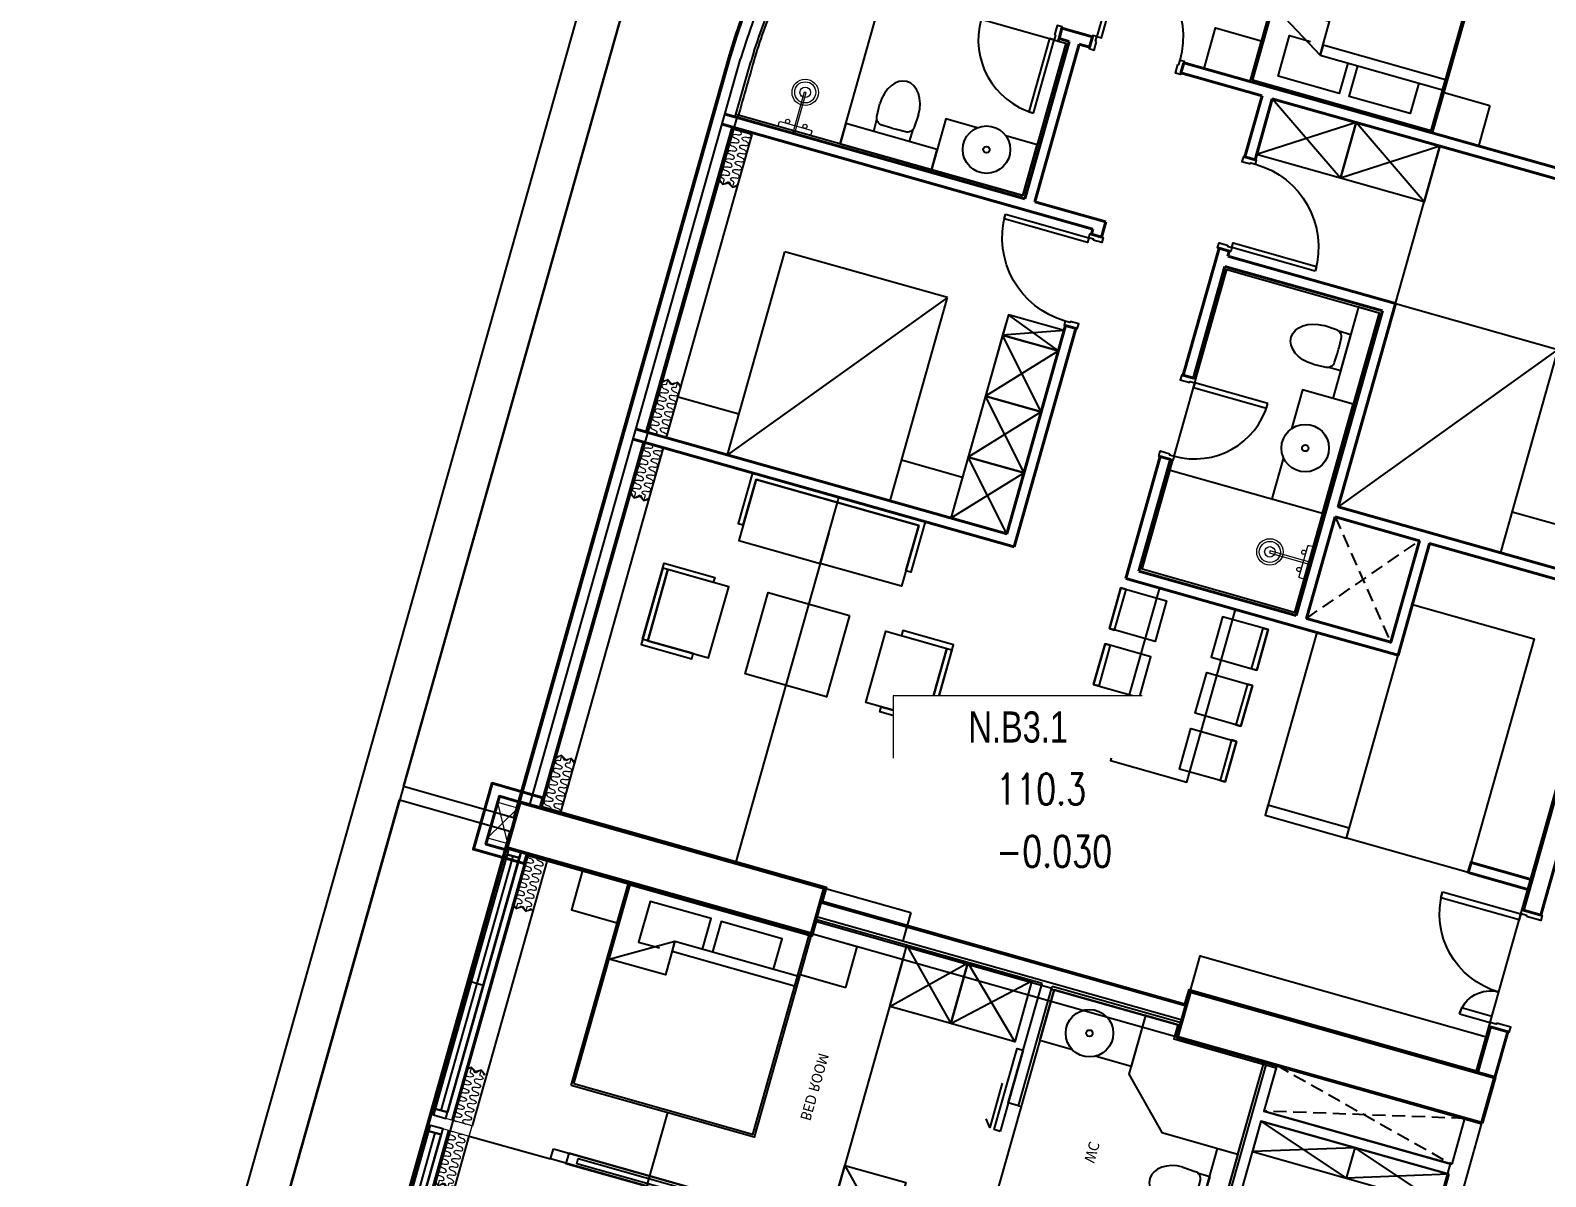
# Model space of a CAD drawing. Header units: millimetres. Extents: x -361675616 to 361246347, y -284141842 to 284396604.
# Drawn here: x -48161 to -33804, y 145153 to 156013 of the extents above; entities that cross this region are included whole.
import ezdxf
from ezdxf.enums import TextEntityAlignment as Align
from ezdxf.xclip import XClip

# ---------------------------------------------------------------- set-up
doc = ezdxf.new("R2010")
doc.units = ezdxf.units.MM
doc.header["$LTSCALE"] = 100
doc.header["$MEASUREMENT"] = 0
doc.header["$XCLIPFRAME"] = 0
doc.set_wipeout_variables(frame=1)
for name, pattern in [('220126_HDN_HBA typical plan$0$HIDDEN', [0.375, 0.25, -0.125]), ('ACAD_ISO03W100', [30, 12, -18]), ('HIDDEN', [0.375, 0.25, -0.125])]:
    doc.linetypes.add(name, pattern=pattern)
for name, color, linetype in [('1VinaPVC-Text', 9, 'Continuous'), ('A-_FURN----_E-_N', 251, 'Continuous'), ('A-_SANIEQPT_E-_N', 251, 'Continuous'), ('A-ANNO-ROOM', 50, 'Continuous'), ('A-WALL-FNSH', 11, 'Continuous'), ('dien tich thong thuy', 3, 'Continuous'), ('IDEA - dim', 251, 'Continuous'), ('KT-Khuat', 9, 'HIDDEN'), ('KT-Net manh', 139, 'Continuous'), ('KT-Tuong', 1, 'Continuous'), ('Xref_NT1+NT2_MBDV Cot vach_220729$0$ccu12-Thay', 7, 'Continuous')]:
    doc.layers.add(name, color=color, linetype=linetype)
for name, color, linetype, lineweight in [('A-NoiThat', 39, 'Continuous', 13), ('CIC36 net manh', 8, 'Continuous', 9), ('HBA-Partition', 4, 'Continuous', 13), ('KT-Chuviet', 255, 'Continuous', 15), ('KT-lomo nuoc', 3, 'HIDDEN', 5), ('KT-Net cat', 1, 'Continuous', 40), ('KT-Net cot', 2, 'Continuous', 50), ('KT-Net thay', 7, 'Continuous', 15), ('KT-Net truc', 18, 'Continuous', 15)]:
    doc.layers.add(name, color=color, linetype=linetype, lineweight=lineweight)
doc.styles.add('220126_HDN_HBA typical plan$0$211210_HDN_HBA_TYPICAL PLAN CORE OPT 1$0$HBA-Text', font='GOTHIC.TTF')
doc.styles.add('font unicode ccu', font='arial.ttf')
doc.styles.add('ROMANS', font='ROMANS.SHX')
doc.styles.add('Tahoma', font='tahoma.ttf')

# ---------------------------------------------------------------- blocks, each defined once
blk = doc.blocks.new('*U119')
for points in [[(396.7561588253833, -484.1490495130481), (464.3337632049024, -466.3349522090732), (394.4481821902239, -466.0516779393653)], [(482.6951045578201, -398.9039813853606), (464.6170375002125, -396.4493711387506), (464.3337632049024, -466.3349522090732)]]:
    blk.add_hatch(color=256).paths.add_polyline_path(points)
blk.add_line((464.3337632049024, -466.3349522090732), (416.9273155568029, -418.7598943406972))
for points in [[(396.7561588253833, -484.1490495130481), (464.3337632049024, -466.3349522090732), (394.4481821902239, -466.0516779393653)], [(482.6951045578201, -398.9039813853606), (464.6170375002125, -396.4493711387506), (464.3337632049024, -466.3349522090732)]]:
    blk.add_lwpolyline(points, close=True)
for centre in [(16.76743755071067, -17.17677016190672), (85.71403000141326, -87.65612936302188), (155.3043908096025, -157.4940017787478), (224.8947516177918, -227.3318741944736), (294.485112425981, -297.1697466101995), (364.0754732341703, -367.0076190259254)]:
    blk.add_ellipse(centre, major_axis=(34.52187991841241, 31.95056764796491), ratio=0.5238875827070036, start_param=4.731720461219403, end_param=7.873313114809197)
at = {"extrusion": (0, 0, -1)}
for centre in [(51.5728287498025, -52.1059534814385), (120.5194212005051, -122.5853126825537), (190.1097820086943, -192.4231850982796), (259.7001428168836, -262.2610575140054), (329.2905036250728, -332.0989299297313), (398.8808644332621, -401.9368023454572)]:
    blk.add_ellipse(centre, major_axis=(-32.07293168385898, -34.4082260416161), ratio=0.5238875826554585, start_param=4.731720461217387, end_param=7.87331311480718, dxfattribs=at)
blk = doc.blocks.new('*U118')
at = {"layer": 'A-_FURN----_E-_N', "linetype": 'Continuous'}
for points in [[(-899.9999999999709, 600), (-899.9999999999709, 1000), (-1349.999999999971, 1000), (-1349.999999999971, 600)], [(-900.0000000000291, -1000), (-900.0000000000291, 1000), (900.0000000000291, 1000), (900.0000000000291, -1000)], [(-880.0000000000291, -980), (-880.0000000000291, 980), (880.0000000000291, 980), (880.0000000000291, -980)], [(1350.000000000029, 600), (1350.000000000029, 1000), (900.0000000000291, 1000), (900.0000000000291, 600)]]:
    blk.add_lwpolyline(points, close=True, dxfattribs=at)
at = {"layer": 'A-_FURN----_E-_N', "linetype": '220126_HDN_HBA typical plan$0$HIDDEN', "ltscale": 500}
blk.add_lwpolyline([(-900.0000000000291, -1000), (-900.0000000000291, 1000), (900.0000000000291, 1000), (900.0000000000291, -1000)], close=True, dxfattribs=at)
at = {"layer": 'A-_FURN----_E-_N', "linetype": 'Continuous'}
for points in [[(-54.9999999999709, 580), (-54.9999999999709, 880), (-655.605454891891, 880), (-655.605454891891, 480), (-448.1151331290312, 480)], [(645.6054548844986, 580), (645.6054548844986, 880), (45.0000000000291, 880), (45.0000000000291, 580)], [(-880.0000000000291, 248.6659454330802), (-326.2632651105232, 580), (880.0000000000291, 580), (880.0000000000291, 480), (-326.2632651105232, 480), (-326.2632651105232, 580), (-326.2632651105232, 248.6659454330802), (-880.0000000000291, 248.6659454330802)]]:
    blk.add_lwpolyline(points, dxfattribs=at)
blk = doc.blocks.new('220126_HDN_HBA typical plan$0$210902_YS plan 330pm ver13$0$TOTO-WC-CW822J')
at = {"color": 0}
blk.add_lwpolyline([(-177.2072506700642, -119.1915361834399), (-175, 0), (175, 0), (177.2072506700642, -119.1915361836145)], dxfattribs=at)
blk.add_lwpolyline([(-190, -270), (-183.3947591906181, -144.5004246227618, -0.3908696114996718), (-115.4352058441145, -78.20653349565691), (-27.76706723973621, -75.77130742336158, -0.01388621073825284), (27.76706724101678, -75.77130742336158), (115.4352058439981, -78.20653349565691, -0.3908696114996718), (183.3947591905016, -144.5004246227618), (190, -270)], format="xyb", dxfattribs=at)
blk.add_ellipse((0, -270), major_axis=(0, -270), ratio=0.7037037037037037, start_param=4.71238898038469, end_param=7.853981633974483, dxfattribs=at)
blk = doc.blocks.new('29')
at = {"layer": 'A-WALL-FNSH', "color": 5}
for points in [[(284.9998109154985, 20.00005674602289), (284.9998109141743, 140.0000567465177), (224.9998109160806, 140.0000567463139), (224.9998109155276, 20.00005674584827)], [(2789.999810914174, 140.0000567753596), (284.9998109141743, 140.0000567465177), (284.9998109154985, 20.00005674602289), (2789.999810913723, 20.000056774923)], [(1537.499810912981, 80.00005676095316), (284.9998109148291, 80.00005674698332), (284.9998109154985, 20.00005674602289), (1537.49981091368, 20.00005676138971)], [(1537.499810912341, 140.0000567614188), (2789.999810914174, 140.0000567753596), (2789.999810914931, 80.00005677535955), (1537.499810912981, 80.00005676095316)], [(2849.999810915528, 20.00005677652371), (2849.999810916022, 140.0000567765092), (2789.999810914174, 140.0000567753596), (2789.999810913723, 20.000056774923)], [(2949.999810913621, 20.00005677716399), (2949.999810914262, 140.0000567776005), (3009.999810916081, 140.0000567778334), (3009.999810915513, 20.00005677736772)], [(3009.999810916081, 140.0000567778334), (5655.000000002881, 140.0000568066753), (5655.000000004409, 20.00005680623872), (3009.999810915513, 20.00005677736772)], [(4262.499810915993, 140.0000567922398), (3009.999810916081, 140.0000567778334), (3009.999810914887, 80.00005677786248), (4262.499810916692, 80.00005679180322)]]:
    blk.add_lwpolyline(points, close=True, dxfattribs=at)
for points in [[(224.9998109160806, 140.0000567463139), (2789.999810914174, 140.0000567753596)], [(5715.000000002867, 140.000056806879), (3009.999810916081, 140.0000567778334)]]:
    blk.add_lwpolyline(points, dxfattribs=at)
at = {"layer": 'HBA-Partition'}
blk.add_lwpolyline([(2949.999810911249, 400.0000567966927), (2849.999810911249, 400.0000567960669), (2849.99981091576, 5.679558671545237e-05), (2949.999810913869, 5.679625610355288e-05)], close=True, dxfattribs=at)
at = {"layer": 'IDEA - dim'}
for p, q in [((224.9998108106811, 9430.000056765872), (224.9998108068539, 9600.000056758421)), ((774.9998108208965, 8505.000056771052), (1074.99981081915, 8505.000056774428)), ((85.00000000008731, 6600.00005675813), (85.00000001408625, 5330.000056763718)), ((1259.999810854526, 5330.000056776902), (1259.999810856054, 5355.000056776931)), ((224.0616604759998, 200.000056765406), (2849.999810913476, 200.0000567955867)), ((5715.000000002314, 200.0000568269315), (2949.999810913461, 200.000056796649)), ((224.06166047632, 5.676491127815098e-05), (2849.99981091576, 5.679558671545237e-05)), ((5715.000000004569, 5.682646587956697e-05), (2949.999810913869, 5.679625610355288e-05))]:
    blk.add_line(p, q, dxfattribs=at)
for points in [[(774.9998108086875, 9430.000056771052), (774.9998108312866, 7580.000056770645), (1074.999810829337, 7580.000056773933), (1074.999810808731, 9430.000056773497)], [(1134.99981037261, 7455.000056776), (2034.999810832727, 7455.000056786535), (2034.999810833076, 7255.000056785604), (1134.999810374837, 7255.000056775549)], [(1539.424985118036, 5230.00005677958), (1539.42498511872, 5170.000056780103), (739.4249851185887, 5170.00005677111), (739.4249851197383, 5230.000056771096)], [(85.00000000708678, 4500.000056762816), (85, 5130.00005676283), (684.9999999999709, 5130.000056769539), (685.0000000089058, 4500.000056770441), (85.00000000331784, 4500.000056763776)], [(85.00000001004082, 3900.000056762845), (85.00000000331784, 4500.000056763776), (685.0000000089058, 4500.000056770441), (685.0000000138825, 3900.000056769539), (85.00000001004082, 3900.000056762845)], [(2249.999810875961, 3900.000056788427), (2249.999810871086, 4500.000056788413), (2849.999810871144, 4500.00005679515), (2849.999810877809, 3900.000056795601), (2249.999810875961, 3900.000056788427)], [(2849.999810904264, 1200.000056794641), (2849.999810884095, 3000.000056795572), (2949.999810886031, 3000.000056796722), (2949.999810906054, 1200.000056796751)], [(2949.999810884139, 2847.500056796751), (2849.999810885944, 2847.500056795616), (2849.999810902489, 1352.50005679467), (2949.999810900626, 1352.500056796256)], [(2924.9998109015, 1452.500056796038), (2874.999810899462, 1452.500056794932), (2874.999810883339, 2747.500056795398), (2924.9998108851, 2747.500056795994)]]:
    blk.add_lwpolyline(points, close=True, dxfattribs=at)
for points in [[(109.9999999998981, 6600.000056757926), (110.0000000139844, 5355.00005676302), (2824.999810859721, 5355.00005679483), (2824.999810850306, 6205.000056795267), (2034.999810846522, 6205.000056786012), (2034.999810832727, 7455.000056786535), (224.999810832669, 7455.000056765857)], [(110.0000000000291, 6600.000056759774), (110.0000000038999, 6255.000056304343), (684.9998103859543, 6255.000056310935), (1134.999810380992, 6705.000056315912), (1134.99981037261, 7455.000056776), (224.999810832669, 7455.000056765857)], [(609.9999980005377, 5677.750335153323), (609.999998004103, 5355.000056762365), (110.0000000139989, 5355.000056757286), (110.0000000037835, 6255.000056298537), (609.9999979939894, 6255.000056303659), (609.999997999781, 5902.249778372367)], [(1096.105830873377, 5123.860164589089), (1530.596545456894, 5123.86016459344), (1461.494707280523, 5069.985793718297)]]:
    blk.add_lwpolyline(points, dxfattribs=at)
for radius in [224.9999999999997, 29.99999999999996]:
    blk.add_circle((414.9999980047578, 5790.000056760604), radius, dxfattribs=at)
at = {"layer": 'KT-Khuat', "ltscale": 5}
for p, q in [((224.9990247493261, 7579.997535786693), (674.9978603517229, 9429.997535782575)), ((224.9990247698297, 9429.997535788047), (674.999024777906, 7579.997535781629))]:
    blk.add_line(p, q, dxfattribs=at)
at = {"layer": 'KT-Net cot'}
for points in [[(224.9998108069703, 9600.000056757926), (-224.9998108045256, 9600.000056757985), (-224.9998108045256, 6599.999999999985), (224.9998108068685, 6599.999999999927)], [(-224.9998108057771, 3000.000056758028), (224.9998108058935, 3000.000056758014), (224.9998108058935, 1.455191522836685e-11), (-224.9998108057771, 0)]]:
    blk.add_lwpolyline(points, close=True, dxfattribs=at)
at = {"layer": 'KT-Net manh', "linetype": 'ACAD_ISO03W100', "ltscale": 4}
for p, q in [((774.9998108264554, 8505.000056771052), (1074.999810814421, 9430.000056773497)), ((774.9998108142463, 9430.000056771052), (1074.999810824622, 8505.0000567744)), ((774.9998108368018, 7580.000056770557), (1074.999810824622, 8505.0000567744)), ((774.9998108264554, 8505.000056771052), (1074.999810834939, 7580.00005677389)), ((85.00000000708678, 4500.000056762816), (684.9999999999709, 5130.000056769539)), ((685.0000000089058, 4500.000056770441), (85, 5130.00005676283)), ((85.00000001004082, 3900.000056762845), (685.0000000089058, 4500.000056770441)), ((685.0000000138825, 3900.000056769539), (85.00000000331784, 4500.000056763776)), ((2249.999810875961, 3900.000056788427), (2849.999810871144, 4500.00005679515)), ((200.0000000175787, 3900.000056764155), (2949.999810875932, 3900.000056796227)), ((4974.99981089175, 2150.000056818317), (2224.999810893583, 2150.000056788136)), ((2949.999810916779, 400.0000567966927), (2949.999810906054, 1200.000056796751)), ((224.0616604736861, 400.0000567658426), (2849.999810911249, 400.0000567960669)), ((5715.000000000102, 400.0000568264368), (2949.999810911249, 400.0000567966927))]:
    blk.add_line(p, q, dxfattribs=at)
at = {"layer": 'KT-Tuong'}
for p, q in [((2999.999810801266, 9600.000056796358), (224.9998108068685, 9600.000056757955)), ((224.9998108106811, 9430.000056765872), (674.9998108125292, 9430.000056770878)), ((674.9998108125292, 9430.000056771343), (674.9998108331783, 7580.00005676951)), ((774.999810810783, 9430.000056771518), (2999.999810801266, 9430.000056797304)), ((774.9998108312866, 7580.000056770645), (774.9998108086875, 9430.000056771052)), ((224.9998108312284, 7580.00005676494), (674.99981083491, 7580.000056769932)), ((224.9998108342988, 7480.000056765872), (2059.999810830515, 7480.00005678639)), ((774.999810833091, 7580.000056770121), (2159.999810831185, 7580.000056783683)), ((1259.999810854526, 5330.000056776902), (85.00000001408625, 5330.000056763718)), ((1259.999810854526, 5330.000056776902), (1259.999810857465, 5230.000056776495))]:
    blk.add_line(p, q, dxfattribs=at)
for points in [[(224.9998108342115, 9430.0000567659), (224.9998108343425, 9600.000056757926)], [(774.999810810783, 9430.000056771518), (774.9998108330328, 7580.000056770587)], [(224.9998108343279, 7480.000056765872), (224.9998108342406, 7580.00005676494)], [(84.99999999998545, 5230.000056762787), (85.00000000010186, 3000.000056757955), (-85, 3000.000056757955), (-85, 6599.999999999956)], [(85.0000000000291, 6599.999999999884), (-84.99999999991269, 6599.999999999927)], [(84.9999999999709, 6599.999999999927), (85.00000000001455, 5330.000056763689)], [(1259.999810857465, 5230.000056776495), (85.0000000152213, 5230.000056762787)]]:
    blk.add_lwpolyline(points, dxfattribs=at)
at = {"layer": 'CIC36 net manh', "color": 8, "extrusion": (0, 0, -1), "xscale": 0.8100000000112607, "yscale": 0.8100000000112607, "zscale": -0.8100000000112603, "rotation": 225.1232012033261}
for p in [(-224.566772438804, 338.6633979234466), (-2950.745795935596, 338.6633979552571), (-224.3490581059887, 243.7097714374686), (-2950.528081602941, 243.7097714683478)]:
    blk.add_blockref('*U119', p, dxfattribs=at)
at = {"layer": 'CIC36 net manh', "color": 8, "xscale": 0.8100000000112595, "yscale": 0.8100000000112595, "zscale": 0.8100000000112595, "rotation": 225.1232012046199}
for p in [(2849.253825888256, 338.6633979541512), (2849.471540221377, 243.7097714676784)]:
    blk.add_blockref('*U119', p, dxfattribs=at)
at = {"layer": 'IDEA - dim'}
for name, p, rotation in [('220126_HDN_HBA typical plan$0$210902_YS plan 330pm ver13$0$TOTO-WC-CW822J', (1584.999810603942, 7255.000056780569), 6.387635188970444e-10), ('*U118', (1224.99981089044, 2100.000056776102), 90)]:
    blk.add_blockref(name, p, dxfattribs=dict(at, rotation=rotation))
at = {"layer": '1VinaPVC-Text', "style": 'Tahoma', "text_generation_flag": 4}
for s, height, p in [('WC', 100.0000000000027, (1594.08644686245, 6068.966081821171)), ('BED ROOM', 99.99999999998256, (1938.897386515426, 3371.746340720798))]:
    blk.add_text(s, height=height, rotation=180.0000000016675, dxfattribs=at).set_placement(p)
blk = doc.blocks.new('dc')
for points in [[(-1100, -40), (-1110, -40), (-1110, -100), (-1150, -100), (-1150, 100), (-1100, 100)], [(-50, -40), (-40, -40), (-40, -100), (0, -100), (0, 100), (-50, 100)], [(-1109.999999999985, -400), (-1109.999999999985, -100), (-1049.999999999985, -100), (-1049.999999999985, -400)], [(-39.99999999998545, -869.9999999999709), (-39.99999999998545, -99.9999999999709), (-99.99999999998545, -99.9999999999709), (-99.99999999998545, -869.9999999999709)]]:
    blk.add_lwpolyline(points, close=True)
for centre, radius, start, end in [((-1110.000000000029, -99.9999999999709), 300.0000000000291, 270, 0), ((-40.0000000000291, -100.0000000000873), 769.9999999999345, 180, 270)]:
    blk.add_arc(centre, radius, start, end)
blk = doc.blocks.new('d800')
blk.add_line((760, 70), (40, 70))
for points in [[(40, 790), (40, 70), (85, 70), (85, 790)], [(50, 25), (40, 25), (40, 70), (0, 70), (0, -70), (50, -70)], [(750, 25), (760, 25), (760, 70), (800, 70), (800, -70), (750, -70)]]:
    blk.add_lwpolyline(points, close=True)
blk.add_arc((40, 70), 720, 0, 90)
blk = doc.blocks.new('A$C2A980E36')
at = {"ltscale": 0.5}
blk.add_lwpolyline([(-10, 0), (10, 0), (10, 400), (-10, 400)], close=True, dxfattribs=at)
blk.add_lwpolyline([(160, 60), (160, 30, -0.4142135623730916), (150, 20), (-150, 20, -0.4142135623730987), (-160, 30), (-160, 60.00000000000728, -0.414213562373095), (-150, 70.00000000000728), (150, 70, -0.4142135623730915)], format="xyb", close=True, dxfattribs=at)
for centre, radius in [((0, 400), 125), ((0, 400), 100), ((0, 400), 50), ((-85, 90.00000000000728), 20), ((85, 90), 20)]:
    blk.add_circle(centre, radius, dxfattribs=at)
blk = doc.blocks.new('d900n')
for points in [[(20, -50), (20, -40), (65, -40), (65, 0), (-65, 0), (-65, -50)], [(885, -40), (65, -40), (65, -85), (885, -85)], [(20, -850), (20, -860), (65, -860), (65, -900), (-65, -900), (-65, -850)]]:
    blk.add_lwpolyline(points, close=True)
blk.add_arc((65, -40), 820, 270, 0)
blk = doc.blocks.new('*U115')
at = {"linetype": 'Continuous'}
for points in [[(-724.9999999999999, 750.0000000037254), (-274.9999999999999, 750.0000000037253), (-274.9999999999999, 350.0000000037253), (-724.9999999999999, 350.0000000037254)], [(-724.9999999999999, 350.0000000037254), (-674.9999999999999, 350.0000000037254), (-674.9999999999999, 750.0000000037254), (-724.9999999999999, 750.0000000037254)], [(-375.0000000000002, -849.9999999962746), (374.9999999999998, -849.9999999962748), (375.0000000000002, 850.0000000037252), (-374.9999999999998, 850.0000000037254)], [(725.0000000000001, 750.0000000037252), (275.0000000000001, 750.0000000037253), (275.0000000000001, 350.0000000037252), (725.0000000000001, 350.0000000037252)], [(725.0000000000001, 350.0000000037252), (675.0000000000001, 350.0000000037252), (675.0000000000001, 750.0000000037252), (725.0000000000001, 750.0000000037252)], [(-725, 200.0000000037254), (-274.9999999999999, 200.0000000037253), (-275.0000000000001, -199.9999999962747), (-725, -199.9999999962746)], [(-725, -199.9999999962746), (-675, -199.9999999962746), (-675, 200.0000000037254), (-725, 200.0000000037254)], [(725, 200.0000000037251), (275.0000000000001, 200.0000000037252), (274.9999999999999, -199.9999999962748), (725, -199.9999999962749)], [(725, -199.9999999962749), (675, -199.9999999962748), (675, 200.0000000037252), (725, 200.0000000037251)], [(-725.0000000000001, -749.9999999962746), (-275.0000000000001, -749.9999999962747), (-275.0000000000001, -349.9999999962747), (-725.0000000000001, -349.9999999962746)], [(-725.0000000000001, -349.9999999962746), (-675.0000000000001, -349.9999999962746), (-675.0000000000001, -749.9999999962746), (-725.0000000000001, -749.9999999962746)], [(724.9999999999999, -749.9999999962748), (274.9999999999999, -749.9999999962747), (274.9999999999999, -349.9999999962748), (724.9999999999999, -349.9999999962748)], [(724.9999999999999, -349.9999999962748), (674.9999999999999, -349.9999999962748), (674.9999999999999, -749.9999999962748), (724.9999999999999, -749.9999999962748)]]:
    blk.add_lwpolyline(points, close=True, dxfattribs=at)
blk = doc.blocks.new('32')
at = {"layer": 'A-_FURN----_E-_N', "linetype": 'Continuous'}
for points in [[(-2949.99924329677, 3050.735863824171), (-2949.999243296887, 3498.740897889307), (-2249.999243296916, 3498.740897889511), (-2249.999243296857, 3548.740897889511), (-2999.999243296916, 3548.740897889307), (-2999.999243296741, 3050.7358638242)], [(-2249.999243296799, 3050.735863824404), (-2249.999243296916, 3498.740897889511), (-2949.999243296887, 3498.740897889307), (-2949.999243297061, 3548.740897889307), (-2199.999243296857, 3548.74089788954), (-2199.999243296799, 3050.735863824433)], [(-2249.999243296916, 3498.740897889511), (-2249.999243296712, 2898.740897889482), (-2949.999243296799, 2898.740897889278), (-2949.999243296887, 3498.740897889307)], [(-3551.994209231809, 2924.996997976094), (-3999.999243296712, 2924.996997976006), (-3999.999243296508, 2124.996997975948), (-4049.999243296479, 2124.99699797589), (-4049.999243296799, 2974.996997975977), (-3551.994209231867, 2974.996997976123)], [(-3999.999243296712, 2924.996997976006), (-3399.999243296887, 2924.996997976137), (-3399.999243296479, 2124.996997976152), (-3999.999243296508, 2124.996997975948)], [(-2999.999243296625, 2524.99699797621), (-2199.999243296566, 2524.996997976501), (-2199.999243296363, 1724.996997976472), (-2999.999243296334, 1724.996997976268)], [(-3551.994209231372, 1324.996997976094), (-3999.99924329613, 1324.996997975948), (-3999.999243296508, 2124.996997975948), (-4049.999243296479, 2124.99699797589), (-4049.999243296246, 1274.996997975919), (-3551.994209231401, 1274.996997976064)], [(-3999.99924329613, 1324.996997975948), (-3399.999243296275, 1324.996997976152), (-3399.999243296479, 2124.996997976152), (-3999.999243296508, 2124.996997975948)], [(-2249.999243296072, 751.2530980635202), (-2249.999243296246, 1351.253098063433), (-2949.999243296246, 1351.253098063258), (-2949.999243296043, 751.2530980632291)], [(-2949.999243296188, 1199.258132128336), (-2949.999243296043, 751.2530980632291), (-2249.999243296072, 751.2530980635202), (-2249.999243296072, 701.253098063462), (-2999.999243296101, 701.2530980632291), (-2999.999243296275, 1199.258132128307)], [(-2249.999243296217, 1199.258132128569), (-2249.999243296072, 751.2530980635202), (-2949.999243296043, 751.2530980632291), (-2949.999243296043, 701.2530980632291), (-2199.999243296072, 701.253098063462), (-2199.999243296246, 1199.258132128598)]]:
    blk.add_lwpolyline(points, close=True, dxfattribs=at)
at = {"layer": 'IDEA - dim'}
for p, q in [((-5649.999243296421, 9429.997420653439), (-5649.99924329645, 8299.997864108795)), ((-8249.999243296566, 6699.999943241768), (-8799.99924329648, 6699.999943241768)), ((-4149.999243296508, 3749.999347553239), (-4149.999243296537, 3199.998301421845)), ((-449.9996216861182, 3849.997804509476), (-170.0000000000291, 3849.997804509476)), ((-449.9996216861182, 2999.99994324884), (-449.9996216861182, 3849.997804509476)), ((-6149.999243296421, 3199.999347553909), (-4149.999243296566, 3199.998301421845)), ((-4549.999243296421, 3199.999138327315), (-4549.99924329645, 2599.999138327315)), ((-4149.999243296508, 2599.999347553647), (-6149.999243296596, 2599.998301422049)), ((-6149.999243296596, 2599.998301422049), (-6149.99924329645, 999.9983014220488)), ((-7274.999243296625, 1224.99308447045), (-8774.99924329648, 1224.993084470421)), ((-4149.99924329677, 999.9993475536467), (-6149.999243296392, 999.9983014220197)), ((-4549.99924329645, 999.9991383273154), (-4549.99924329645, 399.9956903141283)), ((-450.0000225873082, 399.9999999998254), (-450.0000225873373, -3.783497959375381e-10)), ((-7249.99924329645, 199.9931547673768), (-7793.793796806101, 199.9926396627852)), ((-4149.999243296537, 199.9960912150273), (-7149.999243296479, 199.9932494915265)), ((-449.9998221368005, 199.9999999999418), (-4049.999243296479, 199.9961914402957)), ((-449.999721911503, 99.9999999999709), (-7793.793696581037, 99.99263966284343)), ((-449.9996216862346, 5.820766091346741e-11), (-7793.793596355594, -0.007360337098361924))]:
    blk.add_line(p, q, dxfattribs=at)
for points in [[(-2249.999243296596, 9429.997420653293), (-5149.999243296479, 9429.997420653439), (-5149.999243296508, 7629.998889983224), (-4549.998226966185, 7629.998889983224), (-4549.998957006115, 8829.997420653206), (-2249.999243296625, 8829.99742065309)], [(-449.9992432965373, 9429.997420653468), (-449.99924329645, 6599.999943241855), (-799.9992432965664, 6599.999943241826), (-799.9992432965373, 9429.99742065341)], [(-7249.99924329645, 6699.997864108882), (-7249.999243296537, 8299.997864108824), (-5249.999243296479, 8299.997864108765), (-5249.999243296537, 6699.998842267698)], [(-2249.999243296654, 7629.998889983166), (-4049.999243296537, 7629.998889983282), (-4049.999243296479, 6829.999390990823), (-2249.999243296683, 6829.999390990735)], [(-2249.999243296654, 6829.999390990677), (-2249.999243296654, 7629.998889983166), (-2349.999243296654, 7629.998889983166), (-2349.999243296625, 6829.999390990706)], [(-8799.999243291473, 5874.998429269239), (-8799.99924329642, 6699.999943241797), (-8249.999243296566, 6699.999943241739), (-8249.999243289843, 5874.998429269646), (-8799.999243291473, 5874.998429269239)], [(-7124.99924329645, 6574.999943241797), (-6224.99924330326, 6574.999943241623), (-6224.99924330326, 6374.999943211209), (-7124.999243296508, 6374.999943211413)], [(-4174.999243296304, 6574.999943241797), (-4174.999243296392, 5074.999347553501), (-5149.999243296537, 5074.999347553443), (-5149.99924329645, 6574.999943241739)], [(-7.364724297076464e-08, 6599.999943241855), (-1.455191522836685e-11, 2999.999943248869), (-170.0000000000437, 2999.999943248869), (-170.0000000002037, 6599.999943241884)], [(-8799.999243284896, 5049.996915297175), (-8799.999243289785, 5874.998429269705), (-8249.999243289843, 5874.998429269646), (-8249.999243283295, 5049.99691529767), (-8799.999243284896, 5049.996915297175)], [(-5949.999243296596, 3199.998301442218), (-5949.999243296421, 3749.99934757367), (-6149.999243265775, 3749.999347580335), (-6149.99924326787, 3199.998301449377), (-5949.999243296596, 3199.998301442218)], [(-5349.999243296712, 3199.99830143548), (-5349.999243296392, 3749.999347566831), (-5949.999243296392, 3749.999347573699), (-5949.999243298371, 3199.998301442742), (-5349.999243296712, 3199.99830143548)], [(-4749.999243296683, 3199.998301428626), (-4749.999243296363, 3749.999347560079), (-5349.999243296421, 3749.99934756686), (-5349.999243298545, 3199.998301435975), (-4749.999243296683, 3199.998301428626)], [(-4149.999243296566, 3199.998301421845), (-4149.999243296508, 3749.999347553239), (-4749.999243296392, 3749.999347560108), (-4749.9992432984, 3199.99830142915), (-4149.999243296566, 3199.998301421845)], [(-7274.999243296625, 1224.99308447048), (-7274.999243296625, 2124.993084463669), (-7474.999243327067, 2124.993084463698), (-7474.999243327038, 1224.99308447045)]]:
    blk.add_lwpolyline(points, close=True, dxfattribs=at)
for points in [[(-6049.999243296334, 4949.998353728588), (-6049.999243296392, 5074.999347553588), (-7124.999243296479, 5074.999347553647), (-7124.999243296596, 6574.999943241797), (-4174.999243296304, 6574.999943241797), (-4174.999243296392, 5074.99934755353), (-5249.99924329645, 5074.999347553559), (-5249.999243296566, 4949.998772181221)], [(-5558.577887056745, 6074.999943191156), (-5149.999243296392, 6074.99994318065), (-5149.999243279424, 6574.999943180592), (-6224.999243296566, 6574.999943211238), (-6224.999243313534, 6074.999943211267), (-5841.42059953147, 6074.999943200732)], [(-8774.999243296566, 2949.993084457004), (-8774.999243296392, 3024.993084457004), (-7274.999243296479, 3024.993084456975), (-7274.99924329645, 199.9931310863467)], [(-7774.999243327096, 2433.571728197479), (-7774.999243327067, 2124.99308445357), (-7274.99924329645, 2124.993084453541), (-7274.999243296275, 3024.993084453512), (-7774.999243326864, 3024.99308445357), (-7774.999243326922, 2716.414440709894)]]:
    blk.add_lwpolyline(points, dxfattribs=at)
for centre, radius in [((-5699.99924328801, 6249.99994319593), 224.9999999999997), ((-5699.99924328801, 6249.99994319593), 29.99999999999997), ((-7599.999243342259, 2574.993084453687), 224.9999999999997), ((-7599.999243342259, 2574.993084453687), 29.99999999999997)]:
    blk.add_circle(centre, radius, dxfattribs=at)
for radius, start, end in [(4479.999999999994, 119.3906693412259, 270.0000574254491), (4379.999999999994, 119.3906693412259, 270.0000574254491), (4279.999999999994, 119.3906693412259, 255.0214023201012), (4279.999999999994, 256.40285220599, 270.0000574254491)]:
    blk.add_arc((-7793.798086447583, 4479.992639660661), radius, start, end, dxfattribs=at)
at = {"layer": 'KT-Khuat', "ltscale": 5}
for p, q in [((-5149.999243296479, 6699.996824542352), (-4149.999243296421, 7529.998889983312)), ((-4149.999243296392, 6699.999319418363), (-5149.99924329645, 7529.998889983282))]:
    blk.add_line(p, q, dxfattribs=at)
at = {"layer": 'KT-Net cat'}
for p, q in [((-5249.999243296421, 9429.997420653468), (-5249.999243296479, 6699.996824542381)), ((-5149.999243296421, 9429.997420653468), (-5149.999243296508, 7629.998889983282)), ((-8799.999243296304, 8940.250581279877), (-8799.99924329648, 5049.996915297699)), ((-8899.999243296392, 8883.924930726775), (-8899.99924329642, 4149.993084456917)), ((-5149.999243296479, 7529.998889983282), (-5149.999243296479, 6699.996824542352)), ((-4049.999243296392, 6829.999390990939), (-4049.999243296275, 4949.999399860157)), ((-5249.999243296537, 6699.998842267698), (-7249.99924329645, 6699.997864108882)), ((-7249.999243296508, 5049.997726049653), (-7249.99924329645, 6699.997864108882)), ((-4149.999243296392, 6699.999319418363), (-5149.999243296479, 6699.998889982759)), ((-4149.999243296392, 6599.99994324171), (-7149.999243296596, 6599.999943241797)), ((-7149.999243296479, 6599.996936483891), (-7149.999243296508, 5049.997778356221)), ((-4149.999243296363, 6599.99994324171), (-4149.999243296392, 5049.999347553588)), ((-8199.999243296392, 5049.997229137225), (-8799.99924329648, 5049.996915297699)), ((-8199.99924329645, 4949.997229137225), (-8199.99924329645, 5049.997229137196)), ((-7249.999243296479, 5049.997726049682), (-7299.999243296392, 5049.997699896398)), ((-7299.99924329645, 4949.997699896456), (-7299.999243296392, 5049.997699896398)), ((-6049.999243296392, 5049.998353728559), (-7149.999243296479, 5049.99777835625)), ((-6049.99924329645, 4949.998353728617), (-6049.999243296392, 5049.998353728559)), ((-5249.999243296596, 4949.998772181236), (-5249.999295603193, 5049.998772181163)), ((-4149.999243296392, 5049.999347553588), (-5249.999243296392, 5049.998772181192)), ((-8199.99924329645, 4949.997229137225), (-8799.99924329645, 4949.996915297757)), ((-8799.99924329645, 4949.996915297757), (-8799.999243296159, 4149.993084456946)), ((-6049.999243296334, 4949.998353728588), (-7299.999243296596, 4949.997699896398)), ((-4049.999243296275, 4949.999399860157), (-5249.999243296566, 4949.998772181221)), ((-8799.999243295897, 4149.993084456917), (-8899.99924329642, 4149.993084456917)), ((-7099.999243296566, 3849.997804509592), (-7249.999243296479, 3849.99772604974)), ((-7249.999243296479, 3849.99772604974), (-7249.999243296479, 3149.993084457092)), ((-7099.999243296508, 3749.997804509592), (-7149.999243296596, 3749.997778356308)), ((-7149.999243296596, 3749.997778356308), (-7149.999243296683, 99.99328490757034)), ((-7099.999243296537, 3849.997830662935), (-7099.999243296537, 3749.997804509621)), ((-6199.999243296508, 3849.997804509563), (-6199.999243296654, 3749.998275268823)), ((-6199.999243296508, 3849.997804509563), (-4049.999243296566, 3849.997804509534)), ((-4149.99924329645, 3749.999347553676), (-6199.999243296654, 3749.998275268823)), ((-4149.99924329645, 3749.999347553676), (-4149.99924329645, 99.99629166562227)), ((-4049.999243296566, 3849.997804509534), (-4049.999243296479, 99.99639189086156)), ((-8899.99924329645, 3249.993084456946), (-8899.99924329642, 2949.993084457004)), ((-8799.999243295664, 3249.993084456946), (-8899.99924329645, 3249.993084456946)), ((-8799.99924329578, 3249.993084456917), (-8799.999243295693, 3149.993084456975)), ((-7249.999243296392, 3149.993084457063), (-8799.999243295693, 3149.993084456975)), ((-8799.999243296508, 3049.993084457004), (-8799.999243296508, 2949.993084457004)), ((-7249.999243296392, 3049.993084457121), (-8799.999243296392, 3049.993084457004)), ((-7249.999243296508, 3049.993084457121), (-7249.99924329645, 99.99318468230194)), ((-8799.99924329645, 2949.993084457004), (-8899.99924329645, 2949.993084457004)), ((-8799.99924329642, 2949.993084457034), (-8774.999243296566, 2949.993084457004))]:
    blk.add_line(p, q, dxfattribs=at)
for points in [[(-5149.999243296392, 9429.997420653468), (-2049.999243296508, 9429.997420653497), (-2049.999243296537, 9599.997420653512), (-6147.649083082099, 9599.997420653453), (-6553.428118718904, 10320.41330180626)], [(-899.9992432965082, 9429.997420653497), (-449.9992432965373, 9429.997420653468), (-449.9992432966246, 9599.997420653468), (-899.9992432966537, 9599.997420653468), (-899.9992432965082, 9429.997420653497)], [(-4049.999243296421, 6829.99939099091), (-4049.99924329645, 7629.998889983312), (-5149.999243296508, 7629.998889983282)], [(-4149.999243296392, 6699.999390990939), (-4149.999243296421, 7529.998889983312), (-5149.99924329645, 7529.998889983282)]]:
    blk.add_lwpolyline(points, dxfattribs=at)
blk.add_lwpolyline([(-2249.999243296596, 8829.997420653119), (-2249.999243296566, 9429.99742065338), (-2349.999243296537, 9429.99742065338), (-2349.999243296566, 8829.997420653119)], close=True, dxfattribs=at)
at = {"layer": 'KT-Net cot'}
for points in [[(-7.358903530985117e-08, 9599.999943241855), (-449.9992432965664, 9599.999943241855), (-449.9992432964791, 6599.999943241914), (-7.363269105553627e-08, 6599.999943241914)], [(-1.455191522836685e-11, 2999.999943248869), (-449.9996216861182, 2999.999943248898), (-449.9996216861473, 0), (0, 0)]]:
    blk.add_lwpolyline(points, close=True, dxfattribs=at)
at = {"layer": 'KT-Net manh', "linetype": 'ACAD_ISO03W100', "ltscale": 4}
for p, q in [((-2249.999243296596, 8829.99742065309), (-2249.999243296654, 7629.998889983108)), ((-8799.999243296508, 6699.999943241739), (-8249.999243289814, 5874.998429269617)), ((-8249.999243296566, 6699.999943241739), (-8799.99924329159, 5874.998429269181)), ((-7249.999243296508, 6699.997864108853), (-8249.999243296741, 6699.997864101199)), ((-8799.999243289843, 5874.998429269675), (-8249.999243283237, 5049.996915297641)), ((-8249.999243289873, 5874.998429269646), (-8799.999243284954, 5049.996915297117)), ((-5949.999243296392, 3749.999347573641), (-6149.999243267725, 3199.998301449348)), ((-6149.999243265833, 3749.999347580393), (-5949.999243296566, 3199.99830144216)), ((-5349.999243296392, 3749.999347566831), (-5949.999243298371, 3199.998301442742)), ((-5949.999243296363, 3749.999347573728), (-5349.999243296537, 3199.998301435407)), ((-4749.999243296508, 3749.999347560108), (-5349.999243298545, 3199.99830143596)), ((-5349.999243296392, 3749.999347566889), (-4749.999243296508, 3199.998301428597)), ((-4149.999243296508, 3749.999347553239), (-4749.999243298371, 3199.998301429092)), ((-4749.999243296363, 3749.999347560079), (-4149.999243296683, 3199.998301421787)), ((-3699.999243296479, 2124.996997976035), (-449.9996216861182, 2124.996997976006)), ((-450.0000225873082, 399.9999999998254), (-4049.999443747016, 399.9961914401792))]:
    blk.add_line(p, q, dxfattribs=at)
for points in [[(-7249.999243296596, 8299.997864108795), (-5249.999243296537, 6699.998842267669)], [(-6149.999243296596, 2599.998301422049), (-4149.999243296596, 999.9993475535884)]]:
    blk.add_lwpolyline(points, dxfattribs=at)
blk.add_lwpolyline([(-7134.999276276154, 199.9930844584014), (-4149.999243293132, 199.9930847268552), (-4149.999243299913, 399.9930847268843), (-7134.999276282906, 399.9930844584596)], close=True, dxfattribs=at)
blk.add_arc((-7793.798086447583, 4479.992639660661), 4079.999999999997, 119.3906693412259, 254.2686153571429, dxfattribs=at)
at = {"layer": 'A-_FURN----_E-_N', "xscale": -0.9999999999999992, "rotation": 359.9999999999764}
blk.add_blockref('dc', (-2049.999243296508, 9514.997391395154), dxfattribs=at)
at = {"layer": 'A-_FURN----_E-_N', "linetype": 'Continuous', "rotation": 270}
for name, p in [('*U115', (-3199.999243300146, 5654.999390991055)), ('d800', (-8844.99924329645, 2949.993084457063))]:
    blk.add_blockref(name, p, dxfattribs=at)
at = {"layer": 'A-_FURN----_E-_N', "linetype": 'Continuous'}
blk.add_blockref('d800', (-6049.999243296508, 5004.999347553588), dxfattribs=at)
at = {"layer": 'A-_SANIEQPT_E-_N', "xscale": -0.9999999999999989, "rotation": 359.9999999980531}
blk.add_blockref('220126_HDN_HBA typical plan$0$210902_YS plan 330pm ver13$0$TOTO-WC-CW822J', (-6674.999243303377, 6374.999943226547), dxfattribs=at)
at = {"layer": 'A-_SANIEQPT_E-_N', "rotation": 270}
blk.add_blockref('220126_HDN_HBA typical plan$0$210902_YS plan 330pm ver13$0$TOTO-WC-CW822J', (-7474.999243311788, 1674.993084463582), dxfattribs=at)
at = {"layer": 'A-NoiThat'}
for p, rotation in [((-4662.499243297061, 6594.999943241768), 180.0000000019398), ((-7254.999243296479, 774.9930844710907), 90)]:
    blk.add_blockref('A$C2A980E36', p, dxfattribs=dict(at, rotation=rotation))
at = {"layer": 'CIC36 net manh', "color": 8}
for p, xscale, yscale, zscale, rotation in [((-7134.47100559168, 356.2833697866299), 0.8100000000112604, 0.8100000000112604, 0.8100000000112604, 45.12320120590729), ((-4150.527513991081, 356.2833697866881), -0.8100000000112604, 0.8100000000112604, 0.8100000000112603, 314.8767987940951), ((-4049.470972607378, 356.2833697866299), 0.8100000000112597, 0.8100000000112597, 0.8100000000112597, 45.12320120591075), ((-450.528493726888, 356.2833697865135), -0.8100000000112602, 0.8100000000112612, 0.8100000000112602, 314.8767987940864), ((-7134.253291256464, 261.3297432997206), 0.8100000000112604, 0.8100000000112604, 0.8100000000112604, 45.12320120590729), ((-4150.745228326268, 261.3297432998079), -0.8100000000112604, 0.8100000000112604, 0.8100000000112603, 314.8767987940951), ((-4049.253258272161, 261.3297432996915), 0.8100000000112597, 0.8100000000112597, 0.8100000000112597, 45.12320120591075), ((-450.7462080621044, 261.3297432995751), -0.8100000000112602, 0.8100000000112612, 0.8100000000112602, 314.8767987940864)]:
    blk.add_blockref('*U119', p, dxfattribs=dict(at, xscale=xscale, yscale=yscale, zscale=zscale, rotation=rotation))
at = {"layer": 'IDEA - dim', "xscale": -0.9999999999999992, "rotation": 270}
blk.add_blockref('*U118', (-9899.999243280472, 5700.000000011467), dxfattribs=at)
at = {"layer": 'IDEA - dim', "extrusion": (0, 0, -1)}
for p, zscale, rotation in [((7299.99924329645, 4999.997699896427), -0.9999999999999998, 90), ((7099.999243296654, 3799.997817586307), -0.9999999999999996, 270)]:
    blk.add_blockref('d900n', p, dxfattribs=dict(at, zscale=zscale, rotation=rotation))
at = {"layer": 'IDEA - dim', "extrusion": (0, 0, -1), "xscale": -0.9999999999999999, "zscale": -0.9999999999999999, "rotation": 179.9999999999999}
blk.add_blockref('d900n', (8849.999243296043, 3249.993084456946), dxfattribs=at)
blk = doc.blocks.new('TAG CAO DO SAN')
blk.add_wipeout([(1526701.778855525, -266095.2298759429), (1527644.6359120198, -266095.2298759429), (1527644.6359120198, -266566.65840419114), (1526701.778855525, -266566.65840419114)]).dxf.layer = 'KT-Net thay'
at = {"layer": 'KT-Net thay', "flags": 128}
blk.add_lwpolyline([(1526701.778855525, -266095.2298759429), (1526701.778855525, -266566.6584041911), (1527644.63591202, -266566.6584041911), (1527644.63591202, -266095.2298759429)], close=True, dxfattribs=at)
for points in [[(1526701.778855525, -266330.9441400666), (1527644.63591202, -266330.9441400666)], [(1526701.778855525, -266566.6584041911), (1527644.63591202, -266566.6584041911)]]:
    blk.add_lwpolyline(points, dxfattribs=at)
at = {"layer": 'KT-Chuviet', "color": 31, "style": 'ROMANS', "width": 0.75}
blk.add_text('DTTT:', height=117.8571320618522, dxfattribs=at).set_placement((1526748.92170835, -266507.8139601254))
at = {"layer": 'KT-Chuviet', "color": 31, "style": 'font unicode ccu', "width": 0.75}
blk.add_attdef('TÊNPHÒNG', text='', height=117.85713, dxfattribs=at).set_placement((1527175.308820772, -266213.4467624734), align=Align.MIDDLE_CENTER)
at = {"layer": 'KT-Chuviet', "color": 31, "ltscale": 15, "style": 'ROMANS', "width": 0.75, "flags": 8}
blk.add_attdef('CAO-DO', (1527091.943339912, -266507.7298381611), '', height=117.8571320618522, dxfattribs=at)
blk = doc.blocks.new('A$C418F5BC8')
at = {"layer": 'A-ANNO-ROOM', "insert": (648.1133449638728, 1090.790118377889), "char_height": 600, "attachment_point": 2, "rotation": 50.44882673977027, "style": '220126_HDN_HBA typical plan$0$211210_HDN_HBA_TYPICAL PLAN CORE OPT 1$0$HBA-Text'}
blk.add_mtext_dynamic_manual_height_columns('SL-S', width=722857412.8743668, gutter_width=9765.624999999996, heights=[0], dxfattribs=at)
blk = doc.blocks.new('A$C2A6C5140')
at = {"layer": 'A-ANNO-ROOM', "insert": (731.4497625969816, 1190.0169191678, 0.0003277973379295924), "char_height": 600, "attachment_point": 2, "rotation": 50.44882673977027, "style": '220126_HDN_HBA typical plan$0$211210_HDN_HBA_TYPICAL PLAN CORE OPT 1$0$HBA-Text'}
blk.add_mtext_dynamic_manual_height_columns('2-BR', width=722857412.8743668, gutter_width=9765.624999999996, heights=[0], dxfattribs=at)
blk = doc.blocks.new('A$C5388591E')
at = {"layer": 'A-ANNO-ROOM', "insert": (894.3001998505497, 842.1987865094561, 0.0004622000541105721), "char_height": 600, "attachment_point": 2, "rotation": 1.4064704596368105, "style": '220126_HDN_HBA typical plan$0$211210_HDN_HBA_TYPICAL PLAN CORE OPT 1$0$HBA-Text'}
blk.add_mtext_dynamic_manual_height_columns('3-BR', width=722857412.8743668, gutter_width=9765.624999999996, heights=[0], dxfattribs=at)
blk = doc.blocks.new('A$C21AF0CCA')
at = {"layer": 'A-ANNO-ROOM', "insert": (1197.56892258345, 814.6835720778872), "char_height": 600, "attachment_point": 2, "rotation": 0.10542954816276216, "style": '220126_HDN_HBA typical plan$0$211210_HDN_HBA_TYPICAL PLAN CORE OPT 1$0$HBA-Text'}
blk.add_mtext_dynamic_manual_height_columns('1-BR+', width=722857412.8743668, gutter_width=9765.624999999996, heights=[0], dxfattribs=at)
blk = doc.blocks.new('*U362')
at = {"layer": 'KT-lomo nuoc', "ltscale": 500}
for p, q in [((-178.7075407678832, -89.80692994260805), (-157.1458575579694, 312.7288992914555)), ((-335.8533983258527, 222.9312664011882), (0, -0.009297052340116352))]:
    blk.add_line(p, q, dxfattribs=at)
blk.add_lwpolyline([(-178.7075407678832, -89.80692994260805), (-335.8533983258527, 222.9312664011882), (-157.1458575579694, 312.7288992914555), (0, -0.009297052340116352)], close=True, dxfattribs=at)
blk = doc.blocks.new('CTN TB 33-35')
at = {"layer": 'KT-Net cat', "elevation": 4.124742557018034e-09}
for points in [[(-21013.26954178879, -3388.680391252099), (-20986.32564618277, -3293.327935056586), (-21467.10540905148, -3156.116551388259), (-21643.98403255255, -3781.986279302771), (-21162.83267121278, -3917.973473913269), (-21135.63526277183, -3821.723788080912)], [(-21333.59057374622, -3786.509692745603), (-21205.84811636014, -3334.733237069711), (-21398.11326699717, -3279.702300586592), (-21525.97783877681, -3732.134783887828), (-21333.5165372861, -3786.530621342448)]]:
    blk.add_lwpolyline(points, dxfattribs=at)
at = {"layer": 'KT-lomo nuoc', "linetype": 'HIDDEN', "xscale": -0.9999999999999997, "rotation": 10.8976534755902}
blk.add_blockref('*U362', (-21509.66199099283, -3674.387888292578, -4.87265307889438e-08), dxfattribs=at)

msp = doc.modelspace()

# ---------------------------------------------------------------- linework, layer by layer
at = {"layer": 'dien tich thong thuy'}
for points, elevation in [([(-35798.65760175516, 151403.4202359897), (-34999.9334598832, 151177.7234652363), (-35271.85742075927, 150215.4047241211), (-36070.5814937558, 150441.1014754123)], -2.232290451810997e-10), ([(-44661.95617645943, 148722.8814690714), (-43617.85486376553, 148427.2987129191), (-45159.26659394532, 142971.269657514), (-46203.75667940114, 143266.3555208666)], -4.194091383207617e-06)]:
    msp.add_lwpolyline(points, close=True, dxfattribs=dict(at, elevation=elevation))
at = {"layer": 'Xref_NT1+NT2_MBDV Cot vach_220729$0$ccu12-Thay'}
msp.add_line((-42580.21758924846, 156088.5131368476, -3.257091399478168e-07), (-55728.29979664555, 109564.9883740334), dxfattribs=at)
for points, elevation in [([(-41014.83414708802, 85871.771999957), (-27947.33572571424, 132116.7155353283, 0.02468762443620558), (-27655.26175097285, 133393.1449400839, 0.08689377473881693), (-27653.48264326437, 134119.9896245004), (-28143.84158048874, 136121.0379555616), (-32861.93711037447, 155605.6151452961, 0.7715449943642202), (-41527.24667891722, 155769.6534004977), (-55361.54423874433, 106818.0059322045)], -2.232290451789986e-10), ([(-42960.43105992235, 156213.9629567232), (-56115.66420672627, 109665.1351191843, 0.2111738476828163), (-56043.42933851227, 109226.5762983331, -0.1470454784877201), (-55911.88806073975, 108910.4929061451), (-56418.75088798443, 107116.7422725643)], -3.257091399478168e-07)]:
    msp.add_lwpolyline(points, format="xyb", dxfattribs=dict(at, elevation=elevation))
msp.add_arc((-37687.54967830402, 154226.8055470962, -3.257091399478168e-07), 5234.89774842595, 18.66329403434968, 159.1676946496738, dxfattribs=at)

# ---------------------------------------------------------------- block references
at = {"layer": 'IDEA - dim', "rotation": 254.2212141373278}
msp.add_blockref('32', (-43646.59961510673, 148269.372078175), dxfattribs=at)
at = {"layer": 'KT-Tuong', "rotation": 254.2212141373278}
msp.add_blockref('29', (-43585.41677535601, 148485.8936128608), dxfattribs=at)

# ---------------------------------------------------------------- next in the draw order: block references
at = {"layer": 'KT-Net truc'}
ref = msp.add_blockref('TAG CAO DO SAN', (-3856740.051889283, 814946.6178459141, -5.460855537377236e-05), dxfattribs=dict(at, xscale=2.5, yscale=2.5, zscale=2.5))
XClip(ref).set_block_clipping_path([(1526674.1636322693, -266330.9441400666), (1527644.6359120195, -266095.2298759429)])
ref.add_attrib('CAO-DO', '110.3', (-39010.19353950235, 148677.2932505115, -5.460855537377236e-05), dxfattribs={"layer": 'KT-Chuviet', "color": 31, "ltscale": 15, "height": 294.6428301546305, "style": 'ROMANS', "width": 0.7500000000000001})
ref.add_attrib('CAO-DO', '-0.030', (-39010.19353950235, 148088.0075902022, -5.460855537377236e-05), dxfattribs={"layer": 'KT-Chuviet', "color": 31, "ltscale": 15, "height": 294.6428301546305, "style": 'ROMANS', "width": 0.7500000000000001})
ref.add_attrib('TÊNPHÒNG', 'N.B3.1', dxfattribs={"layer": 'KT-Chuviet', "color": 31, "height": 294.642825, "style": 'font unicode ccu', "width": 0.7500000000000001}).set_placement((-38801.7798373512, 149413.0009397307, -5.460855537377236e-05), align=Align.MIDDLE_CENTER)

# ---------------------------------------------------------------- next in the draw order: linework, layer by layer
at = {"layer": 'dien tich thong thuy'}
for points, elevation in [([(-32965.9079724749, 156014.4770920264, 0.7341931090120449), (-41539.99811358388, 155779.6534051956), (-43582.57114694569, 148551.085371939), (-44626.16759573702, 148847.8661187719), (-42580.20756265544, 156088.5073245174, -0.6900880047674494), (-32791.59832858355, 156079.881761362)], 4.251054760413179e-06), ([(-41458.63706364651, 155184.9989201698), (-41468.26025379483, 155187.7181500913), (-43313.25845247122, 148658.3811679943), (-40618.76642566901, 147896.9972824265), (-40656.82450731005, 147762.2692601827), (-37221.34665040194, 146791.5007336647), (-37183.28862304042, 146926.2283551087), (-34459.92748717177, 146156.6850160428), (-32885.27724546607, 151729.2555001325), (-32185.53494406421, 151898.6946114885), (-32692.01245939315, 153990.3225108795), (-32789.19456195868, 153966.7903377544), (-33054.58392445737, 155062.7693032245), (-33168.08203936757, 155531.485592499, 0.02355129929501893), (-33278.15120826705, 155907.6863243344), (-33183.49409670228, 155939.909903048, 0.5204825641013022), (-39899.34447982348, 157866.4507687314), (-39836.15525709575, 157788.93901841, 0.09303286086222311), (-40831.81882298376, 156618.5708098933), (-40821.90116907231, 156615.76836241, 0.02235046215822834), (-40991.79290800902, 156285.6499157742), (-41082.42298644978, 156327.9433738574, 0.03333411162533136), (-41284.23734317836, 155798.3784859035, 0.001625555493242087), (-41458.63153098581, 155185.0184998461)], -2.232290451810997e-10)]:
    msp.add_lwpolyline(points, format="xyb", dxfattribs=dict(at, elevation=elevation))
at = {"layer": 'dien tich thong thuy', "elevation": -2.232290451810997e-10}
msp.add_lwpolyline([(-35608.79267906734, 142090.8836921839), (-35678.13334053189, 141845.4922311445), (-36626.01730057585, 142113.3373326077), (-37023.02628347626, 140708.3519705906), (-44928.47474174177, 142942.2073090968), (-43443.76992457452, 148196.467603195), (-40749.27744944201, 147435.0805127391), (-40711.20808573765, 147569.8051689888), (-38594.10685530071, 146971.5724550506), (-38483.44020007143, 146940.3011995508), (-38486.15943968028, 146930.678012139), (-37288.08272775029, 146592.1355407021), (-37326.14047067041, 146457.4089258792), (-36359.0115704541, 146184.1246754354), (-36474.57925862032, 145775.1391934793), (-34708.72436859662, 145276.1587252918), (-35345.02643702667, 143024.3328710683), (-35608.80643530888, 142090.8875793073)], dxfattribs=at)

# ---------------------------------------------------------------- next in the draw order: block references
msp.add_blockref('CTN TB 33-35', (-22318.51364461955, 152036.7143738797))
at = {"layer": 'A-ANNO-ROOM'}
for p in [(-189530.7069264457, 172460.371857256, 5.460855537377236e-05), (-190889.2165836156, 167537.1358825558, 5.460855537377236e-05), (-200792.6048307914, 136225.8008255112, 5.461079910308954e-05)]:
    msp.add_blockref('A$C21AF0CCA', p, dxfattribs=at)
at = {"layer": 'dien tich thong thuy'}
for name, p in [('A$C418F5BC8', (-193627.8332148665, 162535.8262730713, 9.919419487628366e-05)), ('A$C418F5BC8', (-196423.0946702335, 158761.0613374173, 4.458552763712727e-05)), ('A$C2A6C5140', (-184324.1430110714, 156728.0149816945, 9.919419487628366e-05)), ('A$C418F5BC8', (-197159.0469856003, 154394.2669833445, 4.458552763712727e-05)), ('A$C418F5BC8', (-196884.0167786681, 150046.204543676, 4.458552763712727e-05)), ('A$C2A6C5140', (-186961.9323272624, 149139.8789736559, 9.919419487628366e-05)), ('A$C418F5BC8', (-198454.1163311225, 145455.9680739344, 9.919419487628366e-05)), ('A$C418F5BC8', (-199747.9958968313, 141469.2998190825, 4.458552763712727e-05)), ('A$C2A6C5140', (-189508.6406398182, 140127.2670308392, 9.919419487628366e-05)), ('A$C2A6C5140', (-191916.6485208535, 131438.3902857853, 4.458552763712727e-05)), ('A$C2A6C5140', (-194202.4980069638, 124603.3394083548, 4.458552763712727e-05)), ('A$C2A6C5140', (-196141.1504808805, 116842.4965355621, 9.919419487628366e-05)), ('A$C5388591E', (-189972.9039226725, 179563.5512734677, 4.458570785358675e-05)), ('A$C5388591E', (-206737.6566015921, 115340.5219298684, 9.91946273371655e-05))]:
    msp.add_blockref(name, p, dxfattribs=at)

doc.saveas('drawing.dxf')
